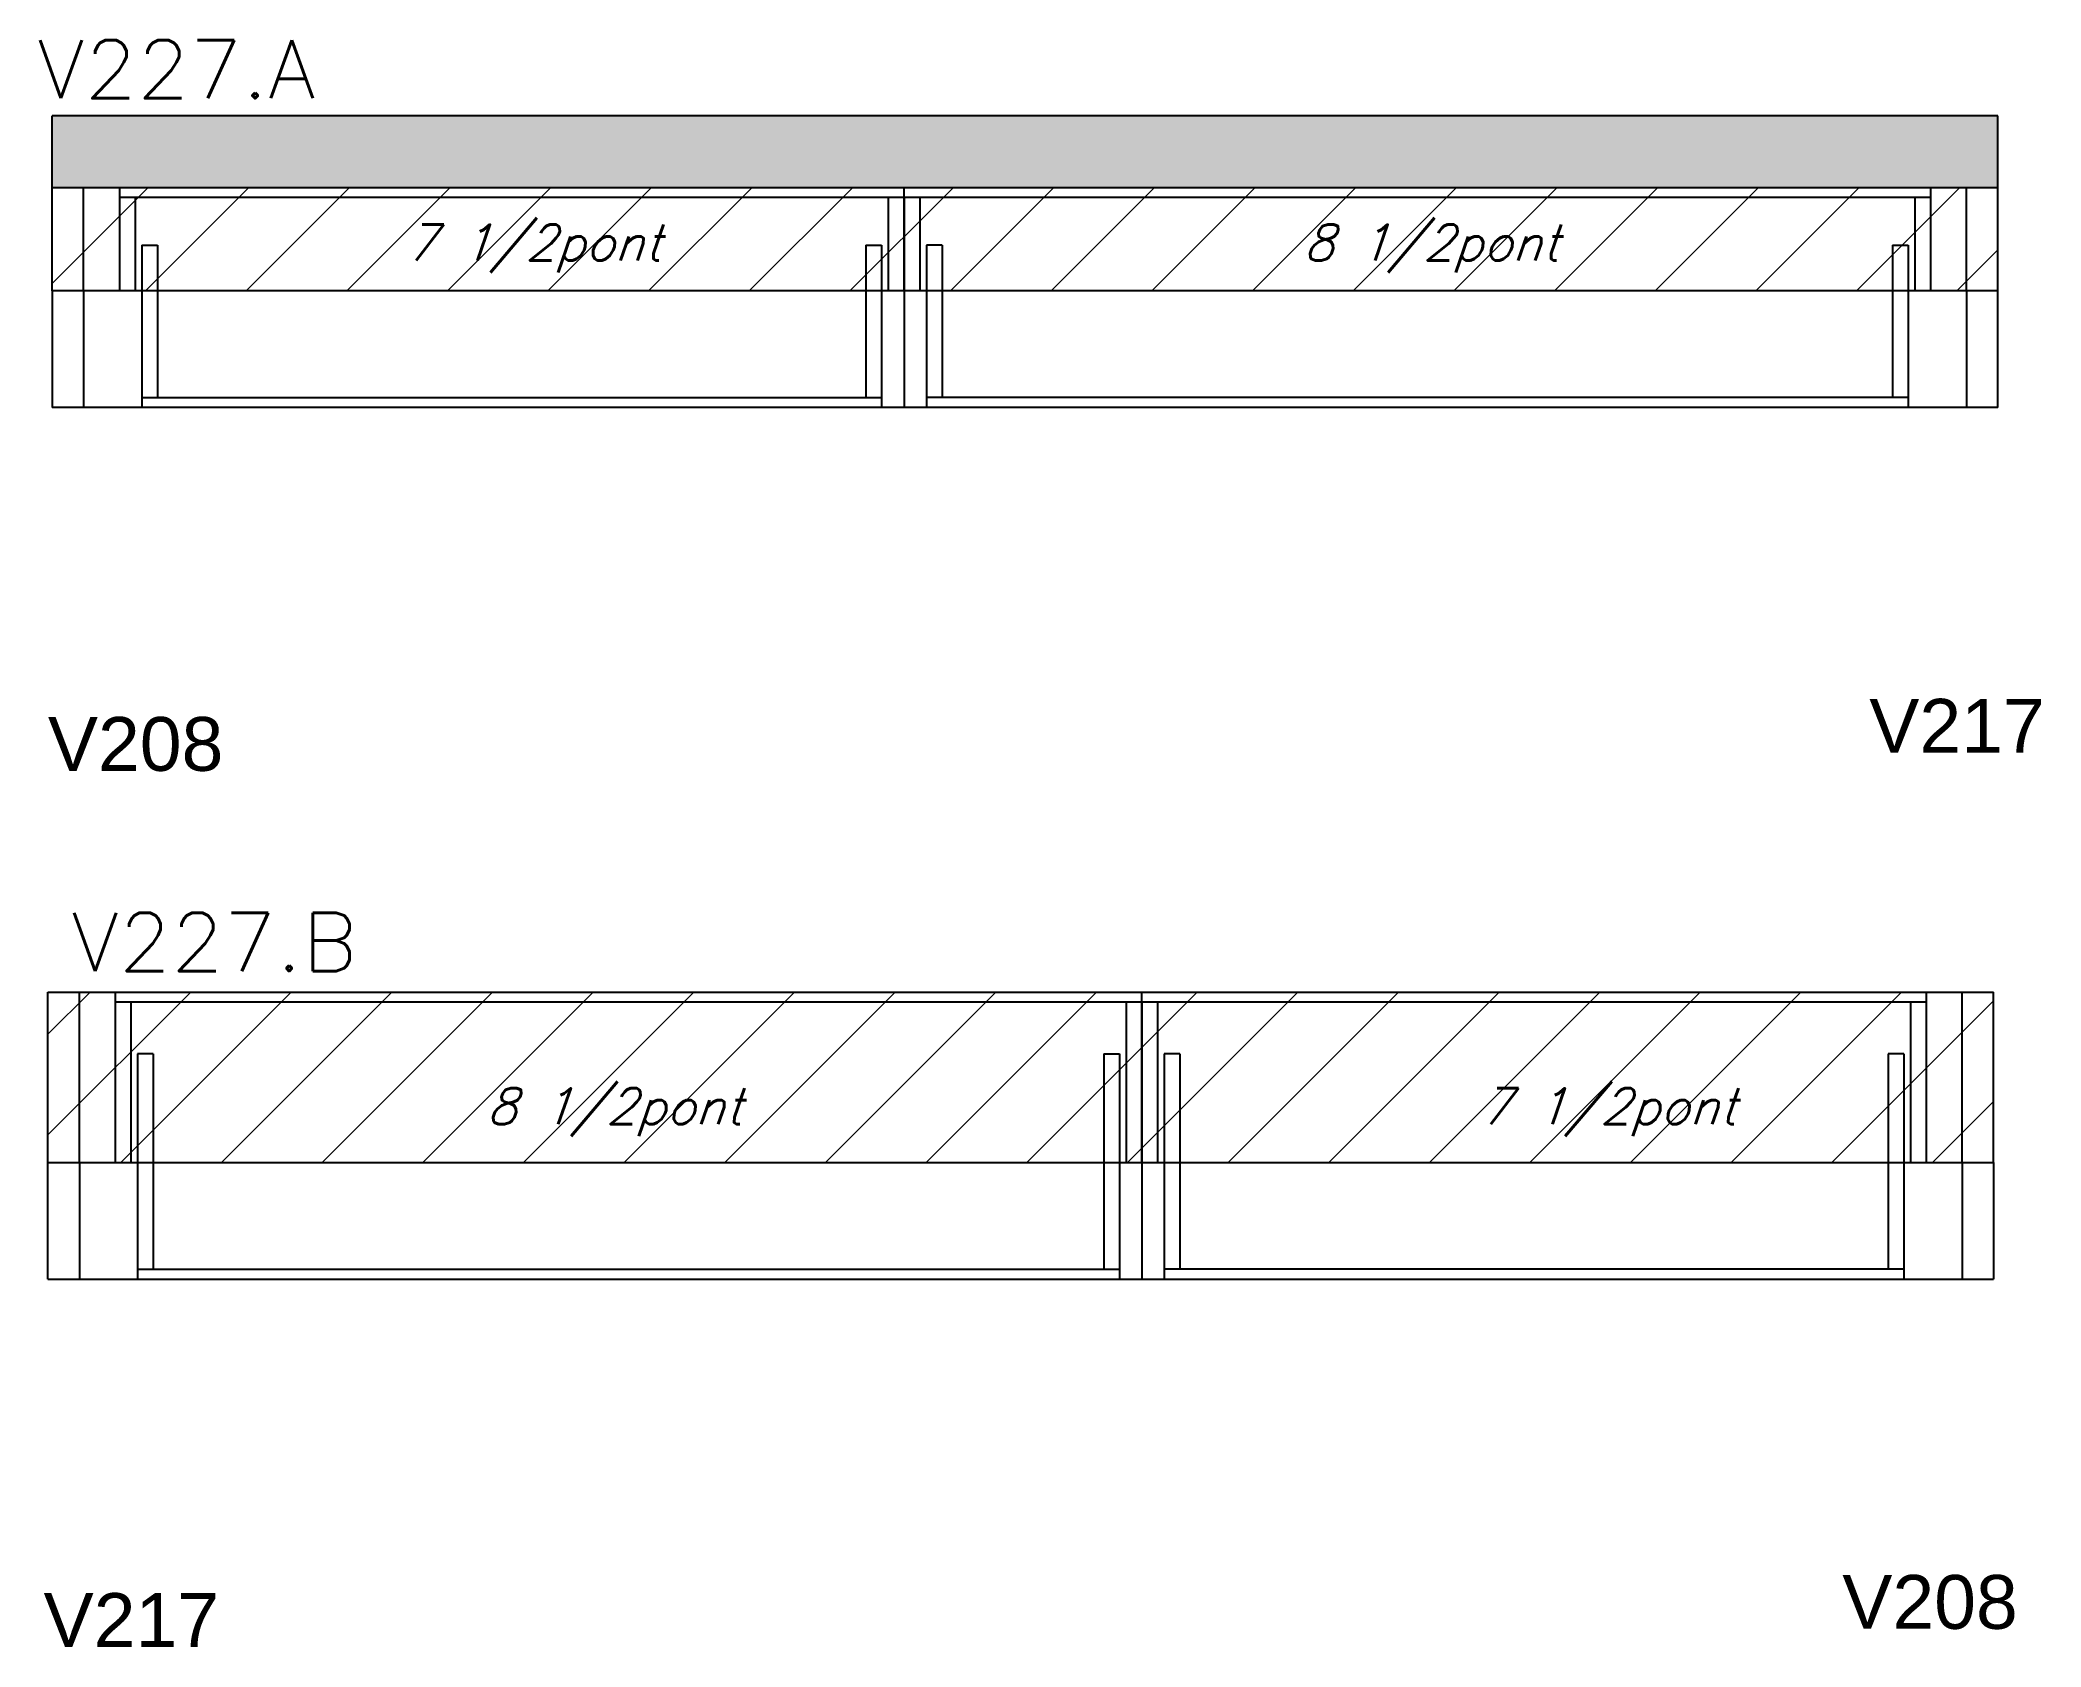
# Model space of a CAD drawing. Header units: millimetres. Extents: x 3570 to 4017, y 5092 to 5450.
import ezdxf

# ---------------------------------------------------------------- set-up
doc = ezdxf.new("R2010")
doc.units = ezdxf.units.MM
for name, color, linetype in [('5', 5, 'Continuous'), ('COTA', 241, 'Continuous'), ('Painéis', 200, 'Continuous'), ('SARR_2.2x7', 40, 'Continuous'), ('SARR_3.5x7', 81, 'Continuous'), ('texto', 7, 'Continuous')]:
    doc.layers.add(name, color=color, linetype=linetype)
doc.layers.add('REAPROVEITAMENTO', color=251, linetype='Continuous', lineweight=9)
doc.layers.add('Texto Seção', color=7, linetype='Continuous', lineweight=15)
doc.styles.add('REGUA-120', font='ROMANS.shx', dxfattribs={"height": 15})
doc.styles.add('Romans', font='romans.shx')
doc.styles.get("Standard").update_dxf_attribs({"font": 'arial.ttf'})

msp = doc.modelspace()

# ---------------------------------------------------------------- hatches: boundary and pattern name
at = {"layer": 'COTA', "linetype": 'ByBlock'}
h = msp.add_hatch(dxfattribs=at)
h.set_pattern_fill('AR-CONC', color=256, scale=0.03)
h.set_pattern_definition([(50, (-127462.112, -28464.643), (5.46554007, -0.47817257), [0.5715, -6.2865]), (355, (-127462.112, -28464.643), (-1.05730264, 5.73170536), [0.4572, -5.02921753]), (100.4514447, (-127461.657, -28464.6827), (4.40823741, 5.25353256), [0.48570026, -5.34270734]), (46.1842, (-127462.112, -28463.119), (8.13237123, -1.26126984), [0.85725, -9.42975]), (96.6355576, (-127461.4345, -28463.224), (7.122124, 7.42278374), [0.7285507, -8.01406824]), (351.184151, (-127462.112, -28463.119), (7.122124, 7.42278374), [0.685799, -7.54379196]), (21, (-127461.35, -28463.5), (4.54843174, -3.06795595), [0.5715, -6.2865]), (326, (-127461.35, -28463.5), (1.85406085, 5.52563898), [0.4572, -5.0292]), (71.451445, (-127460.971, -28463.7555), (6.40249258, 2.45768307), [0.48570026, -5.34269813]), (37.5, (-127462.1122, -28464.6428), (0.092658098, 2.536651166), [0, -4.96824, 0, -5.1054, 0, -5.04825]), (7.5, (-127462.1122, -28464.6428), (2.004589875, 3.005417245), [0, -2.91084, 0, -4.85394, 0, -1.92405]), (327.5, (-127463.8115, -28464.6428), (4.067717855, -0.17186232), [0, -1.905, 0, -5.9436, 0, -7.8867]), (317.5, (-127464.5735, -28464.6428), (4.44387544, 0.76279473), [0, -2.4765, 0, -3.94716, 0, -5.6007])])
h.paths.add_polyline_path([(3573.06, 5433.31), (3573.06, 5417.31), (4007.06, 5417.31), (4007.06, 5433.31)])
at = {"layer": 'REAPROVEITAMENTO'}
h = msp.add_hatch(dxfattribs=at)
h.set_pattern_fill('ANSI31', color=256, scale=5, style=0)
h.set_pattern_definition([(45, (-1687.39, -9720.297), (-11.22532, 11.22532), [])])
h.paths.add_polyline_path([(3573.06, 5417.31), (3573.06, 5394.31), (4007.06, 5394.31), (4007.06, 5417.31)])
h = msp.add_hatch(dxfattribs=at)
h.set_pattern_fill('ANSI31', color=256, scale=5, style=0)
h.set_pattern_definition([(45, (-1677.845, -9899.68), (-11.22532, 11.22532), [])])
h.paths.add_polyline_path([(4006.1, 5199.93), (4006.1, 5237.93), (3572.1, 5237.93), (3572.1, 5199.93)])

# ---------------------------------------------------------------- linework, layer by layer
at = {"layer": 'COTA', "linetype": 'ByBlock'}
for p, q in [((4007.06, 5433.31), (3573.06, 5433.31)), ((3573.06, 5417.31), (3573.06, 5433.31)), ((4007.06, 5417.31), (4007.06, 5433.31))]:
    msp.add_line(p, q, dxfattribs=at)
at = {"layer": 'Painéis', "linetype": 'ByBlock'}
for p, q in [((4007.06, 5417.31), (3573.06, 5417.31)), ((3573.06, 5394.31), (3573.06, 5417.31)), ((3763.06, 5394.31), (3763.06, 5417.31)), ((4007.06, 5394.31), (4007.06, 5417.31)), ((4007.06, 5394.31), (3573.06, 5394.31)), ((4007.06, 5368.31), (3573.06, 5368.31)), ((3572.1, 5237.93), (4006.1, 5237.93)), ((3572.1, 5199.93), (3572.1, 5237.93)), ((3816.1, 5199.93), (3816.1, 5237.93)), ((4006.1, 5199.93), (4006.1, 5237.93)), ((3572.1, 5199.93), (4006.1, 5199.93)), ((3572.1, 5173.93), (4006.1, 5173.93))]:
    msp.add_line(p, q, dxfattribs=at)
at = {"layer": 'Painéis'}
for p, q in [((3573.06, 5394.31), (3573.06, 5368.31)), ((3763.06, 5394.31), (3763.06, 5368.31)), ((4007.06, 5368.31), (4007.06, 5394.31)), ((3572.1, 5173.93), (3572.1, 5199.93)), ((3816.1, 5199.93), (3816.1, 5173.93)), ((4006.1, 5199.93), (4006.1, 5173.93))]:
    msp.add_line(p, q, dxfattribs=at)
at = {"layer": 'SARR_2.2x7', "linetype": 'Continuous'}
for p, q in [((3580.06, 5394.31), (3580.06, 5417.31)), ((3763.06, 5415.11), (3588.06, 5415.11)), ((3992.06, 5415.11), (3763.06, 5415.11)), ((4000.06, 5394.31), (4000.06, 5417.31)), ((3580.06, 5394.31), (3580.06, 5368.31)), ((4000.06, 5394.31), (4000.06, 5368.31)), ((3593.06, 5370.51), (3758.06, 5370.51)), ((3987.06, 5370.51), (3768.06, 5370.51)), ((3579.1, 5199.93), (3579.1, 5237.93)), ((3999.1, 5199.93), (3999.1, 5237.93)), ((3587.1, 5235.73), (3816.1, 5235.73)), ((3816.1, 5235.73), (3991.1, 5235.73)), ((3579.1, 5199.93), (3579.1, 5173.93)), ((3999.1, 5199.93), (3999.1, 5173.93)), ((3592.1, 5176.13), (3811.1, 5176.13)), ((3986.1, 5176.13), (3821.1, 5176.13))]:
    msp.add_line(p, q, dxfattribs=at)
at = {"layer": 'SARR_3.5x7'}
for p, q in [((3588.06, 5417.31), (3588.06, 5394.31)), ((3591.56, 5415.11), (3591.56, 5394.31)), ((3759.56, 5415.11), (3759.56, 5394.31)), ((3763.06, 5415.11), (3763.06, 5394.31)), ((3766.56, 5415.11), (3766.56, 5394.31)), ((3988.56, 5415.11), (3988.56, 5394.31)), ((3992.06, 5417.31), (3992.06, 5394.31)), ((3593.06, 5404.51), (3593.06, 5368.31)), ((3593.06, 5404.51), (3596.56, 5404.51)), ((3596.56, 5404.51), (3596.56, 5370.51)), ((3754.56, 5404.51), (3754.56, 5370.51)), ((3754.56, 5404.51), (3758.06, 5404.51)), ((3758.06, 5404.51), (3758.06, 5368.31)), ((3768.06, 5404.51), (3768.06, 5368.31)), ((3771.56, 5404.51), (3768.06, 5404.51)), ((3771.56, 5404.51), (3771.56, 5370.51)), ((3983.56, 5404.51), (3983.56, 5370.51)), ((3983.56, 5404.51), (3987.06, 5404.51)), ((3987.06, 5404.51), (3987.06, 5368.31)), ((3591.56, 5394.31), (3588.06, 5394.31)), ((3763.06, 5394.31), (3759.56, 5394.31)), ((3766.56, 5394.31), (3763.06, 5394.31)), ((3992.06, 5394.31), (3988.56, 5394.31)), ((3587.1, 5237.93), (3587.1, 5199.93)), ((3991.1, 5237.93), (3991.1, 5199.93)), ((3590.6, 5235.73), (3590.6, 5199.93)), ((3812.6, 5235.73), (3812.6, 5199.93)), ((3816.1, 5235.73), (3816.1, 5199.93)), ((3819.6, 5235.73), (3819.6, 5199.93)), ((3987.6, 5235.73), (3987.6, 5199.93)), ((3592.1, 5224.13), (3592.1, 5173.93)), ((3595.6, 5224.13), (3592.1, 5224.13)), ((3595.6, 5224.13), (3595.6, 5176.13)), ((3807.6, 5224.13), (3807.6, 5176.13)), ((3807.6, 5224.13), (3811.1, 5224.13)), ((3811.1, 5224.13), (3811.1, 5173.93)), ((3821.1, 5224.13), (3821.1, 5173.93)), ((3824.6, 5224.13), (3821.1, 5224.13)), ((3824.6, 5224.13), (3824.6, 5176.13)), ((3982.6, 5224.13), (3982.6, 5176.13)), ((3986.1, 5224.13), (3982.6, 5224.13)), ((3986.1, 5224.13), (3986.1, 5173.93)), ((3587.1, 5199.93), (3590.6, 5199.93)), ((3812.6, 5199.93), (3816.1, 5199.93)), ((3816.1, 5199.93), (3819.6, 5199.93)), ((3987.6, 5199.93), (3991.1, 5199.93))]:
    msp.add_line(p, q, dxfattribs=at)

# ---------------------------------------------------------------- texts
at = {"layer": '5', "linetype": 'Continuous'}
for s, rotation, p in [('V217', 0, (3978.38, 5291.31)), ('V208', 360, (3572.08, 5287.27)), ('V208', 0, (3972.36, 5095.93)), ('V217', 360, (3571.12, 5091.89))]:
    msp.add_text(s, height=12, rotation=rotation, dxfattribs=at).set_placement(p)
at = {"layer": 'texto', "color": 2, "char_height": 8, "attachment_point": 5, "style": 'Romans'}
for s, insert in [('{\\Q19;\\C256;7 1/2pont}', (3680.45, 5403.75)), ('{\\Q19;\\C256;8 1/2pont}', (3880.7, 5403.75)), ('{\\Q19;\\C256;8 1/2pont}', (3698.46, 5211.15)), ('{\\Q19;\\C256;7 1/2pont}', (3920.21, 5211.15))]:
    msp.add_mtext(s, dxfattribs=dict(at, insert=insert))
at = {"layer": 'Texto Seção', "style": 'REGUA-120', "width": 1.05}
for s, p in [('V227.A', (3569.74, 5437.25)), ('V227.B', (3577.34, 5242.61))]:
    msp.add_text(s, height=13, dxfattribs=at).set_placement(p)

doc.saveas('drawing.dxf')
